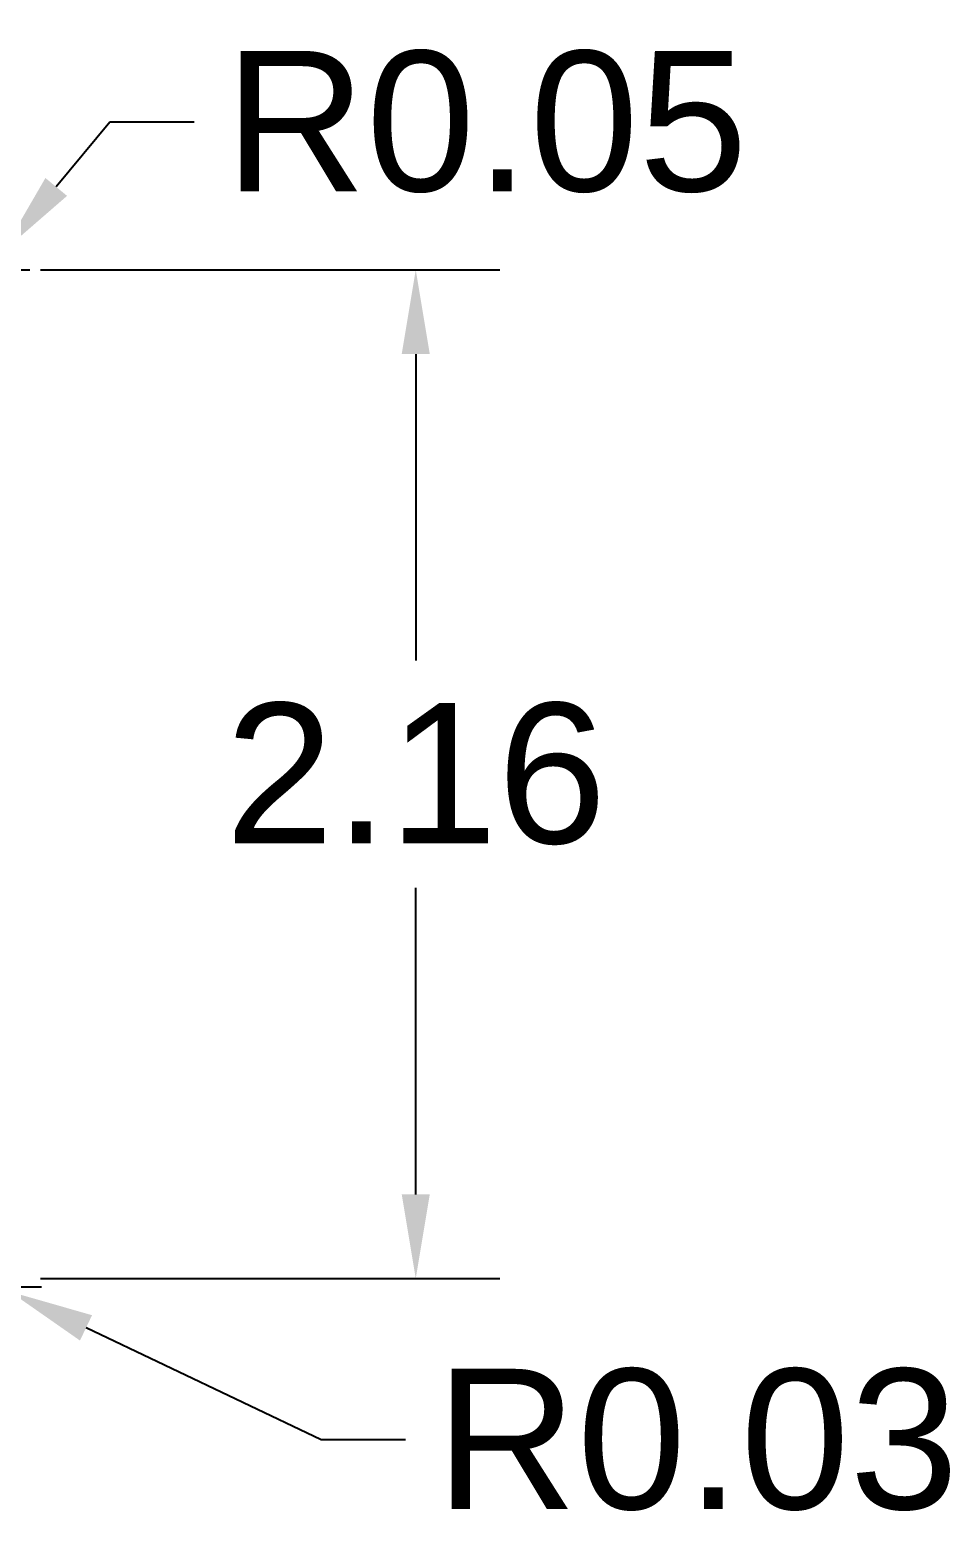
# Model space of a CAD drawing. Header units: centimetres. Extents: x 3.4 to 21.1, y 2.8 to 10.
# Drawn here: x 10.328 to 12.295, y 6.384 to 9.597 of the extents above; entities that cross this region are included whole.
import ezdxf

# ---------------------------------------------------------------- set-up
doc = ezdxf.new("R2010")
doc.units = ezdxf.units.CM
doc.header["$MEASUREMENT"] = 0
doc.layers.add('Cotare', color=2, linetype='Continuous')
doc.styles.get("Standard").update_dxf_attribs({"font": 'arial.ttf'})
doc.dimstyles.get("Standard").update_dxf_attribs({"dimtxt": 0.3, "dimasz": 0.18, "dimexe": 0.18, "dimexo": 0.0625, "dimgap": 0.09, "dimtad": 0, "dimtih": 1, "dimtoh": 1, "dimzin": 0, "dimdsep": 46, "dimtxsty": 'Standard', "dimcen": 0.09, "dimadec": 0, "dimazin": 0, "dimtfac": 1, "dimtofl": 0, "dimtmove": 0, "dimatfit": 3, "dimfxl": 1, "dimtolj": 1, "dimtzin": 0, "dimarcsym": 0})

# ---------------------------------------------------------------- blocks, each defined once
blk = doc.blocks.new('*D3')
at = {"layer": 'Cotare', "color": 0, "lineweight": -2, "transparency": 16777216}
for p, q in [((10.4986, 9.4001), (10.384, 9.2613)), ((10.6786, 9.4001), (10.4986, 9.4001)), ((10.2375, 8.9939), (10.2375, 9.1739)), ((10.1475, 9.0839), (10.3275, 9.0839))]:
    blk.add_line(p, q, dxfattribs=at)
at = {"layer": 'Cotare', "color": 0, "transparency": 16777216}
blk.add_solid([(10.3608, 9.2804), (10.4071, 9.2422), (10.2693, 9.1225)], dxfattribs=at)
at = {"layer": 'Defpoints', "color": 0, "transparency": 16777216}
for p in [(10.2693, 9.1225), (10.2375, 9.0839)]:
    blk.add_point(p, dxfattribs=at)
at = {"layer": 'Cotare', "color": 0, "transparency": 16777216, "insert": (11.3029, 9.4001), "char_height": 0.3, "attachment_point": 5}
blk.add_mtext('\\A1;R0.05', dxfattribs=at)
blk = doc.blocks.new('*D11')
at = {"layer": 'Cotare', "color": 0, "lineweight": -2, "transparency": 16777216}
for p, q in [((10.2625, 6.8189), (10.2625, 6.9989)), ((10.1725, 6.9089), (10.3525, 6.9089)), ((10.9506, 6.5811), (10.4476, 6.8208)), ((11.1306, 6.5811), (10.9506, 6.5811))]:
    blk.add_line(p, q, dxfattribs=at)
at = {"layer": 'Cotare', "color": 0, "transparency": 16777216}
blk.add_solid([(10.4605, 6.8479), (10.4347, 6.7937), (10.2851, 6.8982)], dxfattribs=at)
at = {"layer": 'Defpoints', "color": 0, "transparency": 16777216}
for p in [(10.2625, 6.9089), (10.2851, 6.8982)]:
    blk.add_point(p, dxfattribs=at)
at = {"layer": 'Cotare', "color": 0, "transparency": 16777216, "insert": (11.7538, 6.5811), "char_height": 0.3, "attachment_point": 5}
blk.add_mtext('\\A1;R0.03', dxfattribs=at)
blk = doc.blocks.new('*D12')
at = {"layer": 'Cotare', "color": 0, "lineweight": -2, "transparency": 16777216}
for p, q in [((10.35, 9.0839), (11.3325, 9.0839)), ((11.1525, 8.9039), (11.1525, 8.2484)), ((11.1525, 7.1064), (11.1525, 7.762)), ((10.35, 6.9264), (11.3325, 6.9264))]:
    blk.add_line(p, q, dxfattribs=at)
at = {"layer": 'Cotare', "color": 0, "transparency": 16777216}
for points in [[(11.1225, 8.9039), (11.1825, 8.9039), (11.1525, 9.0839)], [(11.1225, 7.1064), (11.1825, 7.1064), (11.1525, 6.9264)]]:
    blk.add_solid(points, dxfattribs=at)
at = {"layer": 'Defpoints', "color": 0, "transparency": 16777216}
for p in [(10.2875, 9.0839), (10.2875, 6.9264), (11.1525, 6.9264)]:
    blk.add_point(p, dxfattribs=at)
at = {"layer": 'Cotare', "color": 0, "transparency": 16777216, "insert": (11.1525, 8.0052), "char_height": 0.3, "attachment_point": 5}
blk.add_mtext('\\A1;2.16', dxfattribs=at)

msp = doc.modelspace()

# ---------------------------------------------------------------- dimensions: what is measured, and where the dimension line sits
at = {"layer": 'Cotare'}
dim = msp.add_radius_dim(center=(10.2375, 9.0839), mpoint=(10.2693, 9.1225), dimstyle='Standard', dxfattribs=at)
dim.commit()
dim.dimension.update_dxf_attribs({"geometry": '*D3', "text_midpoint": (11.3029, 9.4001)})
dim = msp.add_linear_dim(base=(11.1525, 6.9264), p1=(10.2875, 9.0839), p2=(10.2875, 6.9264), angle=90, dimstyle='Standard', dxfattribs=at)
dim.commit()
dim.dimension.update_dxf_attribs({"geometry": '*D12', "text_midpoint": (11.1525, 8.0052)})
dim = msp.add_radius_dim(center=(10.2625, 6.9089), mpoint=(10.2851, 6.8982), dimstyle='Standard', dxfattribs=at)
dim.commit()
dim.dimension.update_dxf_attribs({"geometry": '*D11', "text_midpoint": (11.7538, 6.5811), "dimtype": 164})

doc.saveas('drawing.dxf')
